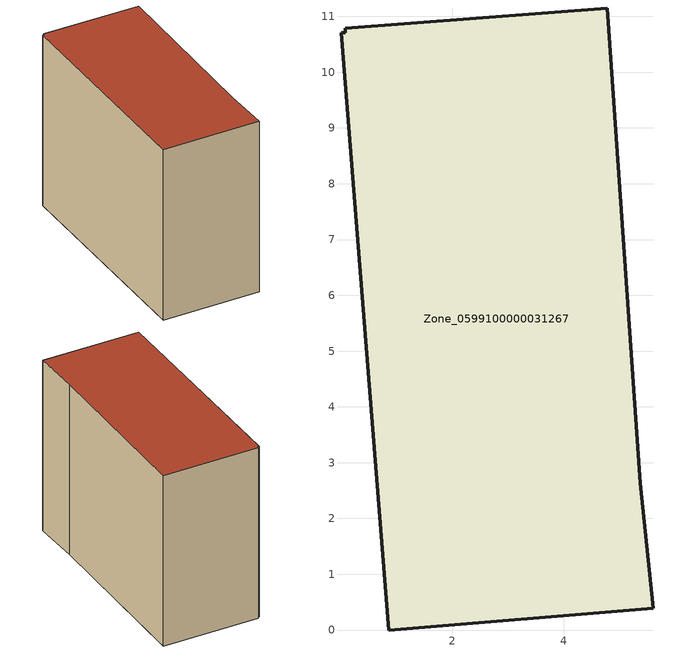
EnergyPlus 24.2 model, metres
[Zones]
Zone_0599100000031267
 floor ground (C_G): 0.08,10.71 0.08,10.79 4.78,11.15 5.37,2.63 5.61,0.39 0.86,0 0.01,10.71 z0
 wall outside (C_F): 0.86,0 5.61,0.39 5.37,2.63 4.78,11.15 0.08,10.79 0.08,10.71 0.01,10.71 0.86,0 z0:8.71
 roof outside (C_R): 0.08,10.79 0.08,10.71 0.01,10.71 0.86,0 5.61,0.39 5.37,2.63 4.78,11.15 z8.71
[BUILDING]
Pand.0599100000031267: North Axis=0; Terrain=City; Loads Convergence Tolerance Value=0.04; Temperature Convergence Tolerance Value=0.4; Solar Distribution=FullExterior; Maximum Number of Warmup Days=25; Minimum Number of Warmup Days=1
[Site:Location]
Rotterdam.The.Hague.AP_ZH_NLD Design_Conditions: Latitude=51.96; Longitude=4.45; Time Zone=1; Elevation=-4.5
[SITE:GROUNDTEMPERATURE:BUILDINGSURFACE]
18, 18, 18, 18, 18, 18, 18, 18, 18, 18, 18, 18
[MATERIAL] Thermal Absorptance=0.9; Solar Absorptance=0.7; Visible Absorptance=0.7
Name | Roughness | Thickness | Conductivity | Density | Specific Heat
G.TC.1946-1964 | MediumSmooth | 0.15 | 1 | 540 | 1210
F.TC.1946-1964 | Rough | 0.3 | 0.857143 | 1920 | 840
R.TC.1946-1964 | MediumRough | 0.2 | 0.235294 | 1500 | 1000
[CONSTRUCTION]
C_G: G.TC.1946-1964
C_F: F.TC.1946-1964
C_R: R.TC.1946-1964
[ZONE]
Zone_0599100000031267: Type=1; Multiplier=1; Ceiling Height=Autocalculate; Volume=Autocalculate; Floor Area=autocalculate; Part of Total Floor Area=Yes
[ZONEINFILTRATION:DESIGNFLOWRATE]
Infil_Zone_0599100000031267: Zone or ZoneList or Space or SpaceList=Zone_0599100000031267; Schedule=AlwaysOn; Design Flow Rate Calculation Method=Flow/Area; Flow Rate per Floor Area=0.003; Constant Term Coefficient=1; Temperature Term Coefficient=0; Velocity Term Coefficient=0; Velocity Squared Term Coefficient=0
[HVACTEMPLATE:ZONE:IDEALLOADSAIRSYSTEM]
Zone_0599100000031267: Maximum Heating Supply Air Temperature=50; Minimum Cooling Supply Air Temperature=13; Maximum Heating Supply Air Humidity Ratio=0.0156; Minimum Cooling Supply Air Humidity Ratio=0.0077; Heating Limit=NoLimit; Cooling Limit=NoLimit; Dehumidification Control Type=ConstantSensibleHeatRatio; Cooling Sensible Heat Ratio=0.7; Dehumidification Setpoint=60; Humidification Control Type=None; Humidification Setpoint=30; Outdoor Air Method=None; Outdoor Air Flow Rate per Person=0.00944; Outdoor Air Flow Rate per Zone Floor Area=0; Outdoor Air Flow Rate per Zone=0; Demand Controlled Ventilation Type=None; Outdoor Air Economizer Type=NoEconomizer; Heat Recovery Type=None; Sensible Heat Recovery Effectiveness=0.7; Latent Heat Recovery Effectiveness=0.65
[ZONECONTROL:THERMOSTAT]
ThermostatControl_Zone_0599100000031267: Zone or ZoneList=Zone_0599100000031267; Control Type Schedule=DualSetpointControlType; Control 1=Thermostat_Zone_0599100000031267; Temperature Difference Between Cutout And Setpoint=0
[THERMOSTATSETPOINT:DUALSETPOINT]
Thermostat_Zone_0599100000031267: Heating Setpoint Temperature Schedule=HeatingSetpoint_Zone_0599100000031267; Cooling Setpoint Temperature Schedule=CoolingSetpoint_Zone_0599100000031267
[SCHEDULE:COMPACT]
HeatingSetpoint_Zone_0599100000031267: Through: 12/31, For: AllDays, Until: 24:00, 21
CoolingSetpoint_Zone_0599100000031267: Through: 12/31, For: AllDays, Until: 24:00, 24
DualSetpointControlType: Through: 12/31, For: AllDays, Until: 24:00, 4
AlwaysOn: Through: 12/31, For: AllDays, Until: 24:00, 1
